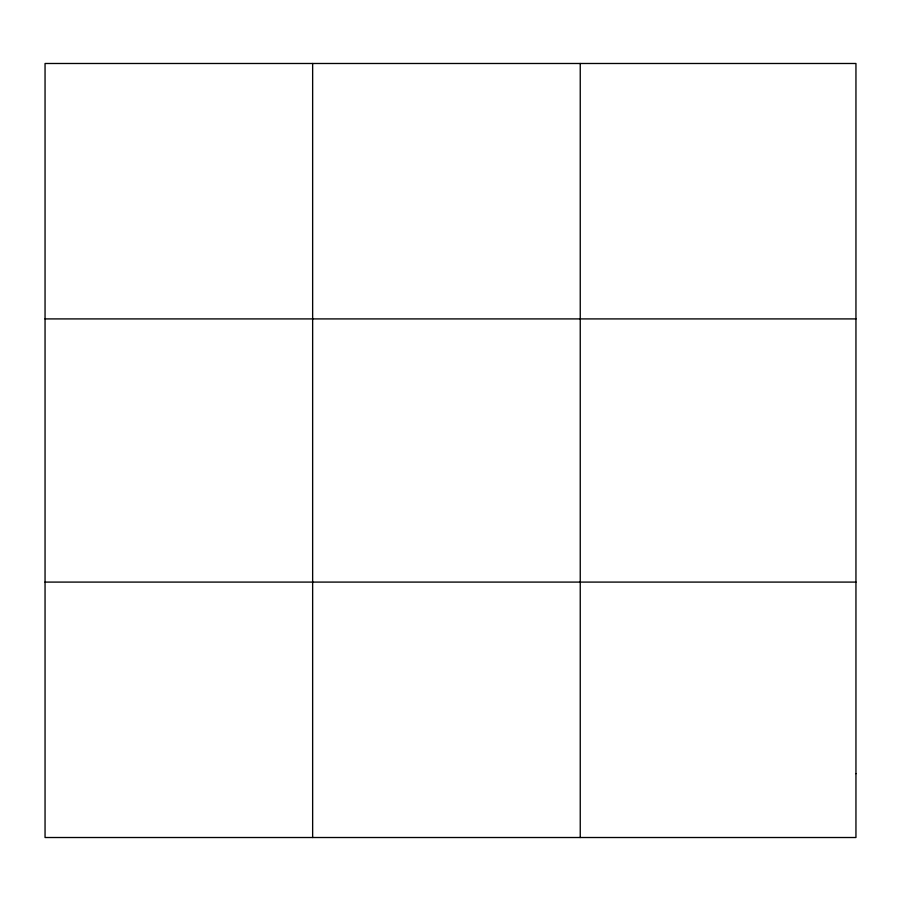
<?xml version="1.0" encoding="UTF-8"?>
<svg xmlns="http://www.w3.org/2000/svg" width="901" height="901" viewBox="0 0 901 901"><rect width="100%" height="100%" fill="white"/><g stroke="black" fill="none" stroke-linecap="round" stroke-linejoin="round"><path stroke-width="1.35" d="M312.647 63.487L312.647 837.513M580.244 63.487L580.244 837.513M45.05 318.909L855.95 318.909M45.05 582.091L855.95 582.091M855.95 773.666L855.95 837.513L45.05 837.513L45.05 63.487L855.95 63.487L855.95 773.666"/></g></svg>
